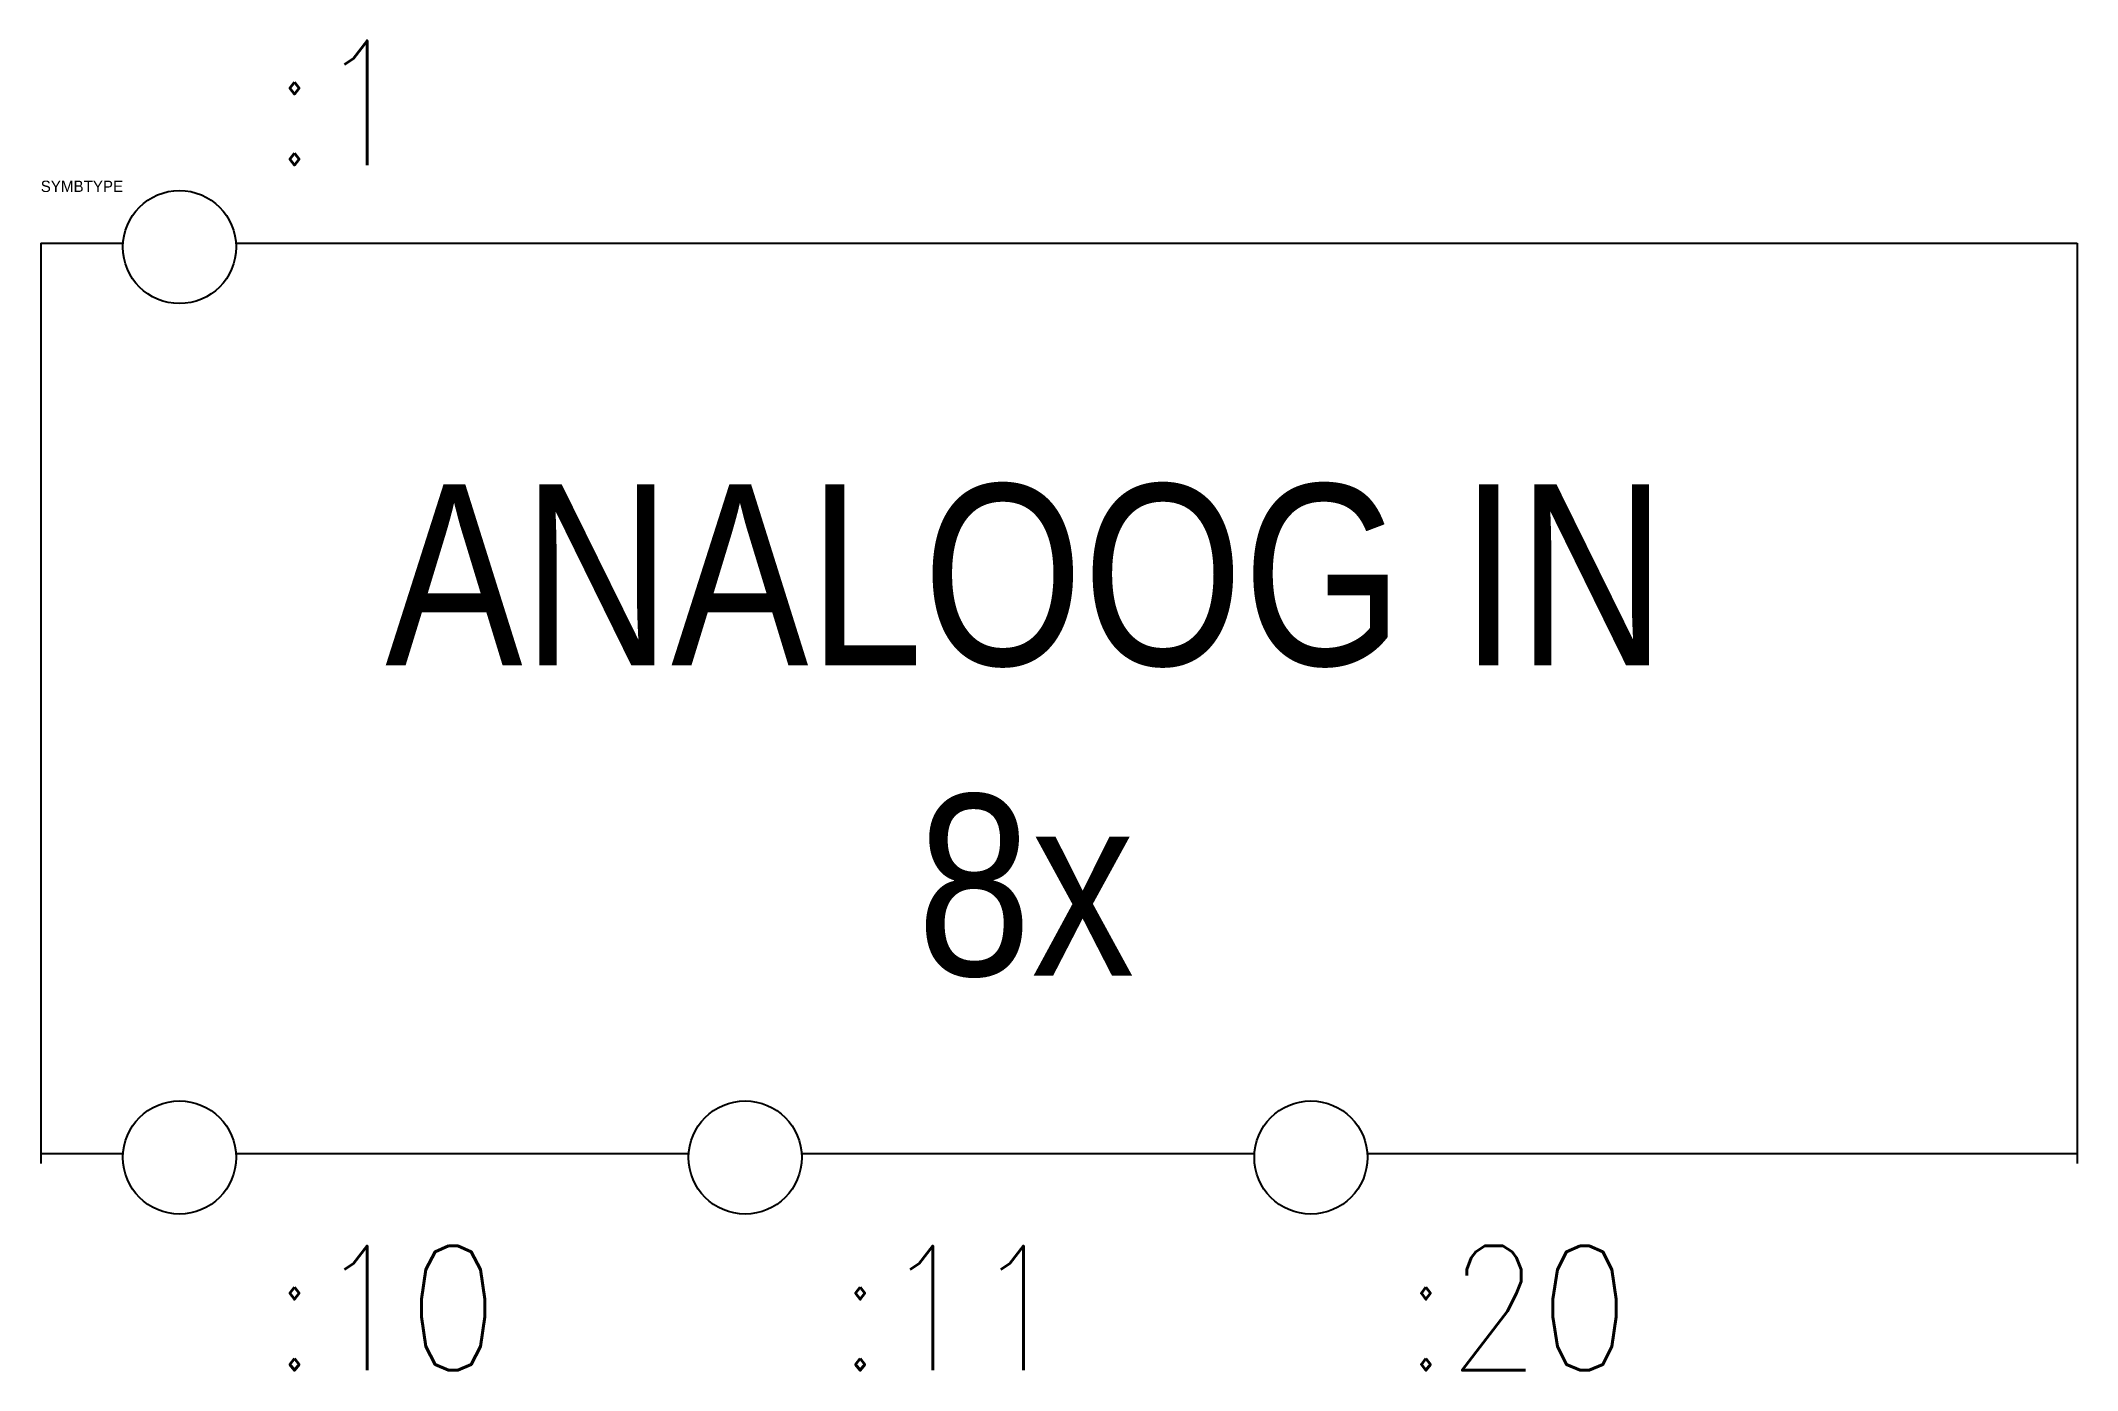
# Model space of a CAD drawing. Extents: x 278 to 314, y 80 to 219.
# Drawn here: x 277.5 to 313.5, y 195.12 to 218.63 of the extents above.
import ezdxf
from ezdxf.enums import TextEntityAlignment as Align

# ---------------------------------------------------------------- set-up
doc = ezdxf.new("R2010")
doc.units = 0
doc.header["$MEASUREMENT"] = 0
doc.linetypes.add('DASHED', pattern=[0.75, 0.5, -0.25])
doc.layers.get('0').update_dxf_attribs({"linetype": 'CONTINUOUS'})
doc.layers.add('1', color=8, linetype='CONTINUOUS')
doc.layers.add('11', color=30, linetype='DASHED')
doc.styles.add('ROMANS', font='ROMANS.SHX', dxfattribs={"width": 0.85})

msp = doc.modelspace()

# ---------------------------------------------------------------- linework, layer by layer
at = {"layer": '1'}
for p, q in [((277.5, 215.046), (277.5, 201.351)), ((277.5, 215.046), (278.953, 215.046)), ((280.953, 215.046), (313.5, 215.046)), ((313.5, 215.046), (313.5, 201.351)), ((277.5, 212.951), (277.5, 198.775)), ((313.5, 212.951), (313.5, 198.775)), ((277.5, 198.949), (278.953, 198.949)), ((277.5, 198.949), (278.953, 198.949)), ((280.953, 198.949), (288.955, 198.949)), ((280.953, 198.949), (288.953, 198.949)), ((290.95, 198.949), (298.955, 198.949)), ((300.95, 198.949), (313.5, 198.949))]:
    msp.add_line(p, q, dxfattribs=at)
for centre in [(279.953, 214.977), (279.953, 198.879), (279.953, 198.879), (289.953, 198.879), (299.953, 198.879)]:
    msp.add_circle(centre, 1, dxfattribs=at)

# ---------------------------------------------------------------- texts
at = {"flags": 1}
msp.add_attdef('SYMBTYPE', (277.5, 215.951), 'GN', height=0.2, dxfattribs=at)
at = {"layer": '1', "style": 'ROMANS', "width": 0.85}
for s, p in [(':1', (281.585, 216.426)), (':10', (281.585, 195.116)), (':11', (291.585, 195.116)), (':20', (301.585, 195.116))]:
    msp.add_text(s, height=2.2, dxfattribs=at).set_placement(p)
at = {"layer": '11', "width": 0.85}
for s, p in [('ANALOOG IN', (294.91, 209.182)), ('8x', (294.91, 203.697))]:
    msp.add_text(s, height=3.2, dxfattribs=at).set_placement(p, align=Align.MIDDLE)

doc.saveas('drawing.dxf')
